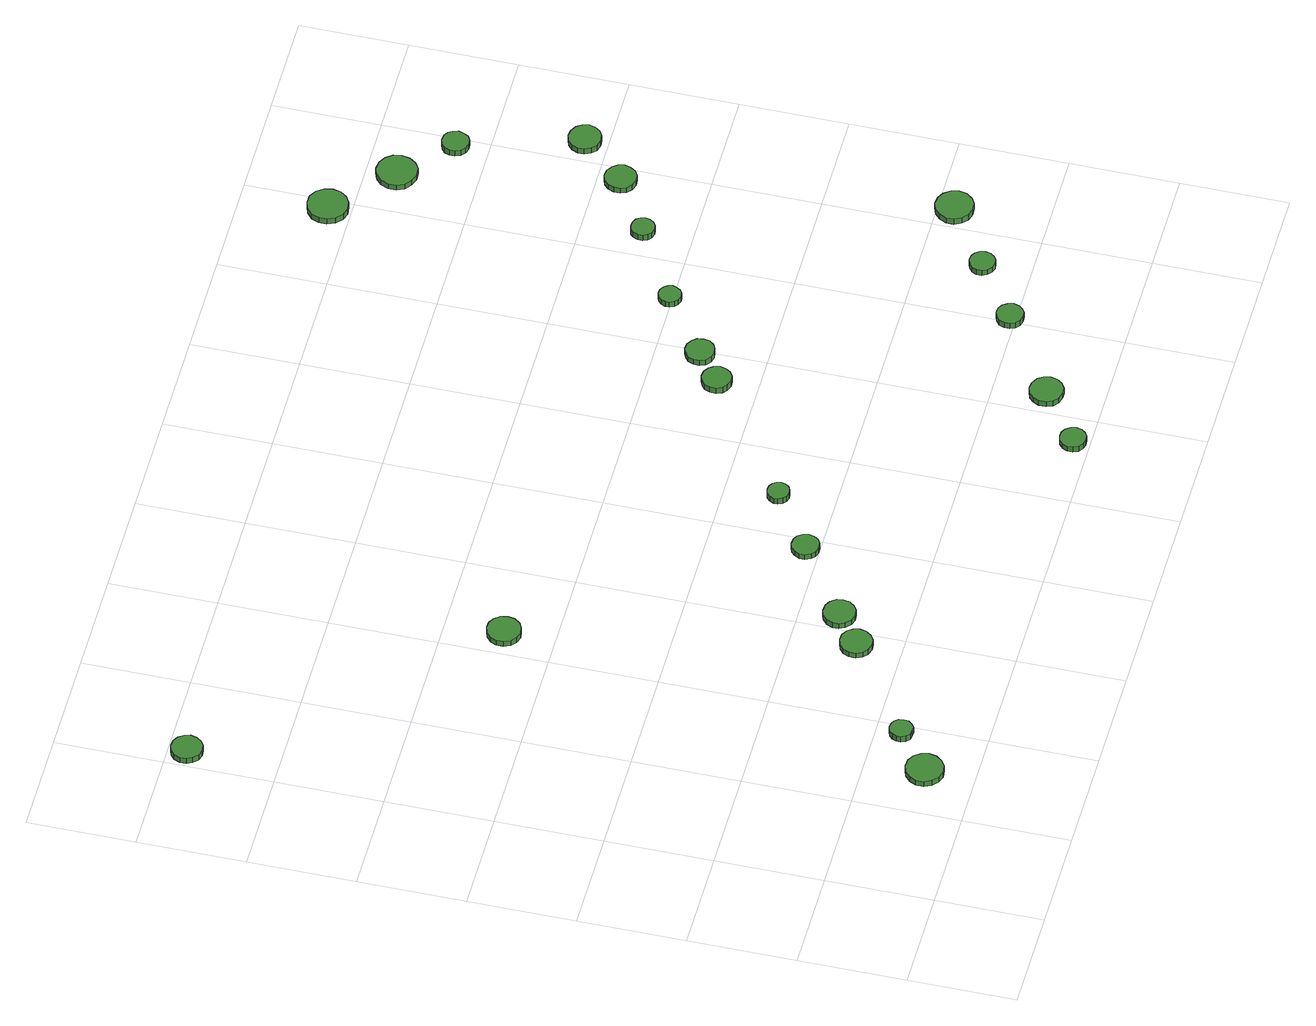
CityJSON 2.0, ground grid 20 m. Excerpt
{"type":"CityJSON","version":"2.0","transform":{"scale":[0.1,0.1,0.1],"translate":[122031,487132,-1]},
"CityObjects":{
"tree1":{"type":"SolitaryVegetationObject","attributes":{"function":"something"},"geometry":[{"type":"MultiSurface","lod":"1","boundaries":[[[0,1,2,3,4,5,6,7,8,9,10,11,12,13,14]],[[15,16,17,18,19,20,21,22,23,24,25,26,27,28,29]],[[0,29,28,1]],[[1,28,27,2]],[[2,27,26,3]],[[3,26,25,4]],[[4,25,24,5]],[[5,24,23,6]],[[6,23,22,7]],[[7,22,21,8]],[[8,21,20,9]],[[9,20,19,10]],[[10,19,18,11]],[[11,18,17,12]],[[12,17,16,13]],[[13,16,15,14]],[[14,15,29,0]]]}]},
"tree2":{"type":"SolitaryVegetationObject","attributes":{"function":"something"},"geometry":[{"type":"MultiSurface","lod":"1","boundaries":[[[30,31,32,33,34,35,36,37,38,39,40,41,42,43,44]],[[45,46,47,48,49,50,51,52,53,54,55,56,57,58,59]],[[30,59,58,31]],[[31,58,57,32]],[[32,57,56,33]],[[33,56,55,34]],[[34,55,54,35]],[[35,54,53,36]],[[36,53,52,37]],[[37,52,51,38]],[[38,51,50,39]],[[39,50,49,40]],[[40,49,48,41]],[[41,48,47,42]],[[42,47,46,43]],[[43,46,45,44]],[[44,45,59,30]]]}]},
"tree3":{"type":"SolitaryVegetationObject","attributes":{"function":"something"},"geometry":[{"type":"MultiSurface","lod":"1","boundaries":[[[60,61,62,63,64,65,66,67,68,69,70,71,72,73,74]],[[75,76,77,78,79,80,81,82,83,84,85,86,87,88,89]],[[60,89,88,61]],[[61,88,87,62]],[[62,87,86,63]],[[63,86,85,64]],[[64,85,84,65]],[[65,84,83,66]],[[66,83,82,67]],[[67,82,81,68]],[[68,81,80,69]],[[69,80,79,70]],[[70,79,78,71]],[[71,78,77,72]],[[72,77,76,73]],[[73,76,75,74]],[[74,75,89,60]]]}]},
"tree4":{"type":"SolitaryVegetationObject","attributes":{"function":"something"},"geometry":[{"type":"MultiSurface","lod":"1","boundaries":[[[90,91,92,93,94,95,96,97,98,99,100,101,102,103,104]],[[105,106,107,108,109,110,111,112,113,114,115,116,117,118,119]],[[90,119,118,91]],[[91,118,117,92]],[[92,117,116,93]],[[93,116,115,94]],[[94,115,114,95]],[[95,114,113,96]],[[96,113,112,97]],[[97,112,111,98]],[[98,111,110,99]],[[99,110,109,100]],[[100,109,108,101]],[[101,108,107,102]],[[102,107,106,103]],[[103,106,105,104]],[[104,105,119,90]]]}]},
"tree5":{"type":"SolitaryVegetationObject","attributes":{"function":"something"},"geometry":[{"type":"MultiSurface","lod":"1","boundaries":[[[120,121,122,123,124,125,126,127,128,129,130,131,132,133,134]],[[135,136,137,138,139,140,141,142,143,144,145,146,147,148,149]],[[120,149,148,121]],[[121,148,147,122]],[[122,147,146,123]],[[123,146,145,124]],[[124,145,144,125]],[[125,144,143,126]],[[126,143,142,127]],[[127,142,141,128]],[[128,141,140,129]],[[129,140,139,130]],[[130,139,138,131]],[[131,138,137,132]],[[132,137,136,133]],[[133,136,135,134]],[[134,135,149,120]]]}]},
"tree6":{"type":"SolitaryVegetationObject","attributes":{"function":"something"},"geometry":[{"type":"MultiSurface","lod":"1","boundaries":[[[150,151,152,153,154,155,156,157,158,159,160,161,162,163,164]],[[165,166,167,168,169,170,171,172,173,174,175,176,177,178,179]],[[150,179,178,151]],[[151,178,177,152]],[[152,177,176,153]],[[153,176,175,154]],[[154,175,174,155]],[[155,174,173,156]],[[156,173,172,157]],[[157,172,171,158]],[[158,171,170,159]],[[159,170,169,160]],[[160,169,168,161]],[[161,168,167,162]],[[162,167,166,163]],[[163,166,165,164]],[[164,165,179,150]]]}]},
"tree7":{"type":"SolitaryVegetationObject","attributes":{"function":"something"},"geometry":[{"type":"MultiSurface","lod":"1","boundaries":[[[180,181,182,183,184,185,186,187,188,189,190,191,192,193,194]],[[195,196,197,198,199,200,201,202,203,204,205,206,207,208,209]],[[180,209,208,181]],[[181,208,207,182]],[[182,207,206,183]],[[183,206,205,184]],[[184,205,204,185]],[[185,204,203,186]],[[186,203,202,187]],[[187,202,201,188]],[[188,201,200,189]],[[189,200,199,190]],[[190,199,198,191]],[[191,198,197,192]],[[192,197,196,193]],[[193,196,195,194]],[[194,195,209,180]]]}]},
"tree8":{"type":"SolitaryVegetationObject","attributes":{"function":"something"},"geometry":[{"type":"MultiSurface","lod":"1","boundaries":[[[210,211,212,213,214,215,216,217,218,219,220,221,222,223,224]],[[225,226,227,228,229,230,231,232,233,234,235,236,237,238,239]],[[210,239,238,211]],[[211,238,237,212]],[[212,237,236,213]],[[213,236,235,214]],[[214,235,234,215]],[[215,234,233,216]],[[216,233,232,217]],[[217,232,231,218]],[[218,231,230,219]],[[219,230,229,220]],[[220,229,228,221]],[[221,228,227,222]],[[222,227,226,223]],[[223,226,225,224]],[[224,225,239,210]]]}]},
"tree9":{"type":"SolitaryVegetationObject","attributes":{"function":"something"},"geometry":[{"type":"MultiSurface","lod":"1","boundaries":[[[240,241,242,243,244,245,246,247,248,249,250,251,252,253,254]],[[255,256,257,258,259,260,261,262,263,264,265,266,267,268,269]],[[240,269,268,241]],[[241,268,267,242]],[[242,267,266,243]],[[243,266,265,244]],[[244,265,264,245]],[[245,264,263,246]],[[246,263,262,247]],[[247,262,261,248]],[[248,261,260,249]],[[249,260,259,250]],[[250,259,258,251]],[[251,258,257,252]],[[252,257,256,253]],[[253,256,255,254]],[[254,255,269,240]]]}]},
"tree10":{"type":"SolitaryVegetationObject","attributes":{"function":"something"},"geometry":[{"type":"MultiSurface","lod":"1","boundaries":[[[270,271,272,273,274,275,276,277,278,279,280,281,282,283,284]],[[285,286,287,288,289,290,291,292,293,294,295,296,297,298,299]],[[270,299,298,271]],[[271,298,297,272]],[[272,297,296,273]],[[273,296,295,274]],[[274,295,294,275]],[[275,294,293,276]],[[276,293,292,277]],[[277,292,291,278]],[[278,291,290,279]],[[279,290,289,280]],[[280,289,288,281]],[[281,288,287,282]],[[282,287,286,283]],[[283,286,285,284]],[[284,285,299,270]]]}]},
"tree11":{"type":"SolitaryVegetationObject","attributes":{"function":"something"},"geometry":[{"type":"MultiSurface","lod":"1","boundaries":[[[300,301,302,303,304,305,306,307,308,309,310,311,312,313,314]],[[315,316,317,318,319,320,321,322,323,324,325,326,327,328,329]],[[300,329,328,301]],[[301,328,327,302]],[[302,327,326,303]],[[303,326,325,304]],[[304,325,324,305]],[[305,324,323,306]],[[306,323,322,307]],[[307,322,321,308]],[[308,321,320,309]],[[309,320,319,310]],[[310,319,318,311]],[[311,318,317,312]],[[312,317,316,313]],[[313,316,315,314]],[[314,315,329,300]]]}]},
"tree12":{"type":"SolitaryVegetationObject","attributes":{"function":"something"},"geometry":[{"type":"MultiSurface","lod":"1","boundaries":[[[330,331,332,333,334,335,336,337,338,339,340,341,342,343,344]],[[345,346,347,348,349,350,351,352,353,354,355,356,357,358,359]],[[330,359,358,331]],[[331,358,357,332]],[[332,357,356,333]],[[333,356,355,334]],[[334,355,354,335]],[[335,354,353,336]],[[336,353,352,337]],[[337,352,351,338]],[[338,351,350,339]],[[339,350,349,340]],[[340,349,348,341]],[[341,348,347,342]],[[342,347,346,343]],[[343,346,345,344]],[[344,345,359,330]]]}]},
"tree13":{"type":"SolitaryVegetationObject","attributes":{"function":"something"},"geometry":[{"type":"MultiSurface","lod":"1","boundaries":[[[360,361,362,363,364,365,366,367,368,369,370,371,372,373,374]],[[375,376,377,378,379,380,381,382,383,384,385,386,387,388,389]],[[360,389,388,361]],[[361,388,387,362]],[[362,387,386,363]],[[363,386,385,364]],[[364,385,384,365]],[[365,384,383,366]],[[366,383,382,367]],[[367,382,381,368]],[[368,381,380,369]],[[369,380,379,370]],[[370,379,378,371]],[[371,378,377,372]],[[372,377,376,373]],[[373,376,375,374]],[[374,375,389,360]]]}]},
"tree14":{"type":"SolitaryVegetationObject","attributes":{"function":"something"},"geometry":[{"type":"MultiSurface","lod":"1","boundaries":[[[390,391,392,393,394,395,396,397,398,399,400,401,402,403,404]],[[405,406,407,408,409,410,411,412,413,414,415,416,417,418,419]],[[390,419,418,391]],[[391,418,417,392]],[[392,417,416,393]],[[393,416,415,394]],[[394,415,414,395]],[[395,414,413,396]],[[396,413,412,397]],[[397,412,411,398]],[[398,411,410,399]],[[399,410,409,400]],[[400,409,408,401]],[[401,408,407,402]],[[402,407,406,403]],[[403,406,405,404]],[[404,405,419,390]]]}]},
"tree15":{"type":"SolitaryVegetationObject","attributes":{"function":"something"},"geometry":[{"type":"MultiSurface","lod":"1","boundaries":[[[420,421,422,423,424,425,426,427,428,429,430,431,432,433,434]],[[435,436,437,438,439,440,441,442,443,444,445,446,447,448,449]],[[420,449,448,421]],[[421,448,447,422]],[[422,447,446,423]],[[423,446,445,424]],[[424,445,444,425]],[[425,444,443,426]],[[426,443,442,427]],[[427,442,441,428]],[[428,441,440,429]],[[429,440,439,430]],[[430,439,438,431]],[[431,438,437,432]],[[432,437,436,433]],[[433,436,435,434]],[[434,435,449,420]]]}]},
"tree16":{"type":"SolitaryVegetationObject","attributes":{"function":"something"},"geometry":[{"type":"MultiSurface","lod":"1","boundaries":[[[450,451,452,453,454,455,456,457,458,459,460,461,462,463,464]],[[465,466,467,468,469,470,471,472,473,474,475,476,477,478,479]],[[450,479,478,451]],[[451,478,477,452]],[[452,477,476,453]],[[453,476,475,454]],[[454,475,474,455]],[[455,474,473,456]],[[456,473,472,457]],[[457,472,471,458]],[[458,471,470,459]],[[459,470,469,460]],[[460,469,468,461]],[[461,468,467,462]],[[462,467,466,463]],[[463,466,465,464]],[[464,465,479,450]]]}]},
"tree17":{"type":"SolitaryVegetationObject","attributes":{"function":"something"},"geometry":[{"type":"MultiSurface","lod":"1","boundaries":[[[480,481,482,483,484,485,486,487,488,489,490,491,492,493,494]],[[495,496,497,498,499,500,501,502,503,504,505,506,507,508,509]],[[480,509,508,481]],[[481,508,507,482]],[[482,507,506,483]],[[483,506,505,484]],[[484,505,504,485]],[[485,504,503,486]],[[486,503,502,487]],[[487,502,501,488]],[[488,501,500,489]],[[489,500,499,490]],[[490,499,498,491]],[[491,498,497,492]],[[492,497,496,493]],[[493,496,495,494]],[[494,495,509,480]]]}]},
"tree18":{"type":"SolitaryVegetationObject","attributes":{"function":"something"},"geometry":[{"type":"MultiSurface","lod":"1","boundaries":[[[510,511,512,513,514,515,516,517,518,519,520,521,522,523,524]],[[525,526,527,528,529,530,531,532,533,534,535,536,537,538,539]],[[510,539,538,511]],[[511,538,537,512]],[[512,537,536,513]],[[513,536,535,514]],[[514,535,534,515]],[[515,534,533,516]],[[516,533,532,517]],[[517,532,531,518]],[[518,531,530,519]],[[519,530,529,520]],[[520,529,528,521]],[[521,528,527,522]],[[522,527,526,523]],[[523,526,525,524]],[[524,525,539,510]]]}]},
"tree19":{"type":"SolitaryVegetationObject","attributes":{"function":"something"},"geometry":[{"type":"MultiSurface","lod":"1","boundaries":[[[540,541,542,543,544,545,546,547,548,549,550,551,552,553,554]],[[555,556,557,558,559,560,561,562,563,564,565,566,567,568,569]],[[540,569,568,541]],[[541,568,567,542]],[[542,567,566,543]],[[543,566,565,544]],[[544,565,564,545]],[[545,564,563,546]],[[546,563,562,547]],[[547,562,561,548]],[[548,561,560,549]],[[549,560,559,550]],[[550,559,558,551]],[[551,558,557,552]],[[552,557,556,553]],[[553,556,555,554]],[[554,555,569,540]]]}]},
"tree20":{"type":"SolitaryVegetationObject","attributes":{"function":"something"},"geometry":[{"type":"MultiSurface","lod":"1","boundaries":[[[570,571,572,573,574,575,576,577,578,579,580,581,582,583,584]],[[585,586,587,588,589,590,591,592,593,594,595,596,597,598,599]],[[570,599,598,571]],[[571,598,597,572]],[[572,597,596,573]],[[573,596,595,574]],[[574,595,594,575]],[[575,594,593,576]],[[576,593,592,577]],[[577,592,591,578]],[[578,591,590,579]],[[579,590,589,580]],[[580,589,588,581]],[[581,588,587,582]],[[582,587,586,583]],[[583,586,585,584]],[[584,585,599,570]]]}]},
"tree21":{"type":"SolitaryVegetationObject","attributes":{"function":"something"},"geometry":[{"type":"MultiSurface","lod":"1","boundaries":[[[600,601,602,603,604,605,606,607,608,609,610,611,612,613,614]],[[615,616,617,618,619,620,621,622,623,624,625,626,627,628,629]],[[600,629,628,601]],[[601,628,627,602]],[[602,627,626,603]],[[603,626,625,604]],[[604,625,624,605]],[[605,624,623,606]],[[606,623,622,607]],[[607,622,621,608]],[[608,621,620,609]],[[609,620,619,610]],[[610,619,618,611]],[[611,618,617,612]],[[612,617,616,613]],[[613,616,615,614]],[[614,615,629,600]]]}]},
"tree22":{"type":"SolitaryVegetationObject","attributes":{"function":"something"},"geometry":[{"type":"MultiSurface","lod":"1","boundaries":[[[630,631,632,633,634,635,636,637,638,639,640,641,642,643,644]],[[645,646,647,648,649,650,651,652,653,654,655,656,657,658,659]],[[630,659,658,631]],[[631,658,657,632]],[[632,657,656,633]],[[633,656,655,634]],[[634,655,654,635]],[[635,654,653,636]],[[636,653,652,637]],[[637,652,651,638]],[[638,651,650,639]],[[639,650,649,640]],[[640,649,648,641]],[[641,648,647,642]],[[642,647,646,643]],[[643,646,645,644]],[[644,645,659,630]]]}]}
},
"vertices":[
[326,90,30],[323,104,30],[314,116,30],[302,123,30],[287,124,30],[274,120,30],[263,110,30],[257,97,30],[257,83,30],[263,70,30],[274,60,30],[287,55,30],[302,57,30],[314,64,30],[323,76,30],[323,76,18],[314,64,18],[302,57,18],[287,55,18],[274,60,18],[263,70,18],[257,83,18],[257,97,18],[263,110,18],[274,120,18],[287,124,18],[302,123,18],[314,116,18],[323,104,18],[326,90,18],
[399,154,26],[398,163,26],[392,170,26],[385,174,26],[376,175,26],[367,172,26],[361,166,26],[357,158,26],[357,149,26],[361,141,26],[367,135,26],[376,133,26],[385,133,26],[392,138,26],[398,145,26],[398,145,13],[392,138,13],[385,133,13],[376,133,13],[367,135,13],[361,141,13],[357,149,13],[357,158,13],[361,166,13],[367,172,13],[376,175,13],[385,174,13],[392,170,13],[398,163,13],[399,154,13],
[65,1367,21],[62,1378,21],[55,1388,21],[45,1394,21],[33,1395,21],[22,1392,21],[13,1384,21],[8,1373,21],[8,1361,21],[13,1350,21],[22,1342,21],[33,1338,21],[45,1339,21],[55,1345,21],[62,1355,21],[62,1355,8],[55,1345,8],[45,1339,8],[33,1338,8],[22,1342,8],[13,1350,8],[8,1361,8],[8,1373,8],[13,1384,8],[22,1392,8],[33,1395,8],[45,1394,8],[55,1388,8],[62,1378,8],[65,1367,8],
[594,282,27],[591,294,27],[584,304,27],[573,310,27],[561,311,27],[549,307,27],[540,299,27],[535,288,27],[535,275,27],[540,264,27],[549,256,27],[561,252,27],[573,253,27],[584,260,27],[591,270,27],[591,270,15],[584,260,15],[573,253,15],[561,252,15],[549,256,15],[540,264,15],[535,275,15],[535,288,15],[540,299,15],[549,307,15],[561,311,15],[573,310,15],[584,304,15],[591,294,15],[594,282,15],
[477,892,24],[475,905,24],[467,915,24],[456,922,24],[443,923,24],[431,919,24],[421,910,24],[416,899,24],[416,886,24],[421,874,24],[431,865,24],[443,861,24],[456,863,24],[467,869,24],[475,880,24],[475,880,12],[467,869,12],[456,863,12],[443,861,12],[431,865,12],[421,874,12],[416,886,12],[416,899,12],[421,910,12],[431,919,12],[443,923,12],[456,922,12],[467,915,12],[475,905,12],[477,892,12],
[658,328,25],[656,340,25],[648,350,25],[638,356,25],[625,357,25],[614,354,25],[604,345,25],[599,334,25],[599,322,25],[604,311,25],[614,302,25],[625,298,25],[638,300,25],[648,306,25],[656,316,25],[656,316,13],[648,306,13],[638,300,13],[625,298,13],[614,302,13],[604,311,13],[599,322,13],[599,334,13],[604,345,13],[614,354,13],[625,357,13],[638,356,13],[648,350,13],[656,340,13],[658,328,13],
[797,425,26],[795,435,26],[789,444,26],[780,449,26],[769,450,26],[759,447,26],[752,440,26],[747,430,26],[747,420,26],[752,410,26],[759,403,26],[769,400,26],[780,401,26],[789,406,26],[795,415,26],[795,415,14],[789,406,14],[780,401,14],[769,400,14],[759,403,14],[752,410,14],[747,420,14],[747,430,14],[752,440,14],[759,447,14],[769,450,14],[780,449,14],[789,444,14],[795,435,14],[797,425,14],
[905,502,30],[903,510,30],[898,517,30],[891,521,30],[882,522,30],[874,520,30],[868,514,30],[864,506,30],[864,498,30],[868,490,30],[874,484,30],[882,482,30],[891,483,30],[898,487,30],[903,494,30],[903,494,17],[898,487,17],[891,483,17],[882,482,17],[874,484,17],[868,490,17],[864,498,17],[864,506,17],[868,514,17],[874,520,17],[882,522,17],[891,521,17],[898,517,17],[903,510,17],[905,502,17],
[1164,30,25],[1162,39,25],[1156,48,25],[1147,53,25],[1137,54,25],[1128,51,25],[1120,44,25],[1116,35,25],[1116,25,25],[1120,15,25],[1128,9,25],[1137,6,25],[1147,7,25],[1156,12,25],[1162,20,25],[1162,20,13],[1156,12,13],[1147,7,13],[1137,6,13],[1128,9,13],[1120,15,13],[1116,25,13],[1116,35,13],[1120,44,13],[1128,51,13],[1137,54,13],[1147,53,13],[1156,48,13],[1162,39,13],[1164,30,13],
[1273,104,25],[1270,116,25],[1263,126,25],[1251,133,25],[1239,134,25],[1226,130,25],[1217,122,25],[1212,110,25],[1212,97,25],[1217,85,25],[1226,77,25],[1239,73,25],[1251,74,25],[1263,81,25],[1270,91,25],[1270,91,13],[1263,81,13],[1251,74,13],[1239,73,13],[1226,77,13],[1217,85,13],[1212,97,13],[1212,110,13],[1217,122,13],[1226,130,13],[1239,134,13],[1251,133,13],[1263,126,13],[1270,116,13],[1273,104,13],
[1153,674,30],[1150,685,30],[1144,694,30],[1134,700,30],[1123,701,30],[1112,697,30],[1104,690,30],[1100,680,30],[1100,668,30],[1104,658,30],[1112,651,30],[1123,647,30],[1134,648,30],[1144,654,30],[1150,663,30],[1150,663,17],[1144,654,17],[1134,648,17],[1123,647,17],[1112,651,17],[1104,658,17],[1100,668,17],[1100,680,17],[1104,690,17],[1112,697,17],[1123,701,17],[1134,700,17],[1144,694,17],[1150,685,17],[1153,674,17],
[1213,719,28],[1211,730,28],[1204,739,28],[1194,745,28],[1183,746,28],[1173,742,28],[1164,735,28],[1160,725,28],[1160,714,28],[1164,703,28],[1173,696,28],[1183,693,28],[1194,694,28],[1204,699,28],[1211,708,28],[1211,708,16],[1204,699,16],[1194,694,16],[1183,693,16],[1173,696,16],[1164,703,16],[1160,714,16],[1160,725,16],[1164,735,16],[1173,742,16],[1183,746,16],[1194,745,16],[1204,739,16],[1211,730,16],[1213,719,16],
[1431,210,25],[1428,220,25],[1422,229,25],[1414,234,25],[1404,235,25],[1394,232,25],[1386,225,25],[1382,215,25],[1382,205,25],[1386,196,25],[1394,189,25],[1404,186,25],[1414,187,25],[1422,192,25],[1428,200,25],[1428,200,12],[1422,192,12],[1414,187,12],[1404,186,12],[1394,189,12],[1386,196,12],[1382,205,12],[1382,215,12],[1386,225,12],[1394,232,12],[1404,235,12],[1414,234,12],[1422,229,12],[1428,220,12],[1431,210,12],
[1325,803,29],[1323,811,29],[1318,818,29],[1311,823,29],[1302,824,29],[1294,821,29],[1288,815,29],[1284,807,29],[1284,799,29],[1288,791,29],[1294,785,29],[1302,782,29],[1311,783,29],[1318,788,29],[1323,795,29],[1323,795,17],[1318,788,17],[1311,783,17],[1302,782,17],[1294,785,17],[1288,791,17],[1284,799,17],[1284,807,17],[1288,815,17],[1294,821,17],[1302,824,17],[1311,823,17],[1318,818,17],[1323,811,17],[1325,803,17],
[1542,289,25],[1540,298,25],[1534,306,25],[1526,311,25],[1516,312,25],[1507,309,25],[1499,302,25],[1495,294,25],[1495,284,25],[1499,275,25],[1507,268,25],[1516,265,25],[1526,266,25],[1534,271,25],[1540,279,25],[1540,279,13],[1534,271,13],[1526,266,13],[1516,265,13],[1507,268,13],[1499,275,13],[1495,284,13],[1495,294,13],[1499,302,13],[1507,309,13],[1516,312,13],[1526,311,13],[1534,306,13],[1540,298,13],[1542,289,13],
[1474,889,29],[1472,898,29],[1467,905,29],[1459,909,29],[1450,910,29],[1441,908,29],[1435,902,29],[1431,893,29],[1431,884,29],[1435,876,29],[1441,870,29],[1450,867,29],[1459,868,29],[1467,873,29],[1472,880,29],[1472,880,16],[1467,873,16],[1459,868,16],[1450,867,16],[1441,870,16],[1435,876,16],[1431,884,16],[1431,893,16],[1435,902,16],[1441,908,16],[1450,910,16],[1459,909,16],[1467,905,16],[1472,898,16],[1474,889,16],
[1675,369,24],[1672,383,24],[1663,395,24],[1651,402,24],[1636,404,24],[1623,399,24],[1612,389,24],[1606,376,24],[1606,362,24],[1612,349,24],[1623,339,24],[1636,335,24],[1651,336,24],[1663,343,24],[1672,355,24],[1672,355,11],[1663,343,11],[1651,336,11],[1636,335,11],[1623,339,11],[1612,349,11],[1606,362,11],[1606,376,11],[1612,389,11],[1623,399,11],[1636,404,11],[1651,402,11],[1663,395,11],[1672,383,11],[1675,369,11],
[1413,1442,25],[1410,1457,25],[1401,1470,25],[1388,1478,25],[1372,1479,25],[1358,1474,25],[1346,1464,25],[1340,1450,25],[1340,1435,25],[1346,1420,25],[1358,1410,25],[1372,1405,25],[1388,1407,25],[1401,1415,25],[1410,1427,25],[1410,1427,12],[1401,1415,12],[1388,1407,12],[1372,1405,12],[1358,1410,12],[1346,1420,12],[1340,1435,12],[1340,1450,12],[1346,1464,12],[1358,1474,12],[1372,1479,12],[1388,1478,12],[1401,1470,12],[1410,1457,12],[1413,1442,12],
[1590,956,29],[1587,968,29],[1580,977,29],[1570,984,29],[1558,985,29],[1546,981,29],[1537,973,29],[1533,962,29],[1533,950,29],[1537,939,29],[1546,931,29],[1558,927,29],[1570,928,29],[1580,934,29],[1587,944,29],[1587,944,17],[1580,934,17],[1570,928,17],[1558,927,17],[1546,931,17],[1537,939,17],[1533,950,17],[1533,962,17],[1537,973,17],[1546,981,17],[1558,985,17],[1570,984,17],[1580,977,17],[1587,968,17],[1590,956,17],
[1522,1344,25],[1519,1359,25],[1510,1371,25],[1497,1379,25],[1481,1381,25],[1467,1376,25],[1455,1366,25],[1449,1351,25],[1449,1336,25],[1455,1322,25],[1467,1312,25],[1481,1307,25],[1497,1308,25],[1510,1316,25],[1519,1329,25],[1519,1329,13],[1510,1316,13],[1497,1308,13],[1481,1307,13],[1467,1312,13],[1455,1322,13],[1449,1336,13],[1449,1351,13],[1455,1366,13],[1467,1376,13],[1481,1381,13],[1497,1379,13],[1510,1371,13],[1519,1359,13],[1522,1344,13],
[1669,1040,30],[1666,1052,30],[1659,1062,30],[1648,1068,30],[1636,1070,30],[1624,1066,30],[1615,1057,30],[1610,1046,30],[1610,1034,30],[1615,1023,30],[1624,1014,30],[1636,1011,30],[1648,1012,30],[1659,1018,30],[1666,1028,30],[1666,1028,17],[1659,1018,17],[1648,1012,17],[1636,1011,17],[1624,1014,17],[1615,1023,17],[1610,1034,17],[1610,1046,17],[1615,1057,17],[1624,1066,17],[1636,1070,17],[1648,1068,17],[1659,1062,17],[1666,1052,17],[1669,1040,17],
[1600,1260,29],[1597,1270,29],[1592,1278,29],[1583,1283,29],[1573,1284,29],[1563,1281,29],[1555,1274,29],[1551,1265,29],[1551,1255,29],[1555,1245,29],[1563,1238,29],[1573,1235,29],[1583,1236,29],[1592,1241,29],[1597,1250,29],[1597,1250,16],[1592,1241,16],[1583,1236,16],[1573,1235,16],[1563,1238,16],[1555,1245,16],[1551,1255,16],[1551,1265,16],[1555,1274,16],[1563,1281,16],[1573,1284,16],[1583,1283,16],[1592,1278,16],[1597,1270,16],[1600,1260,16]
]}
